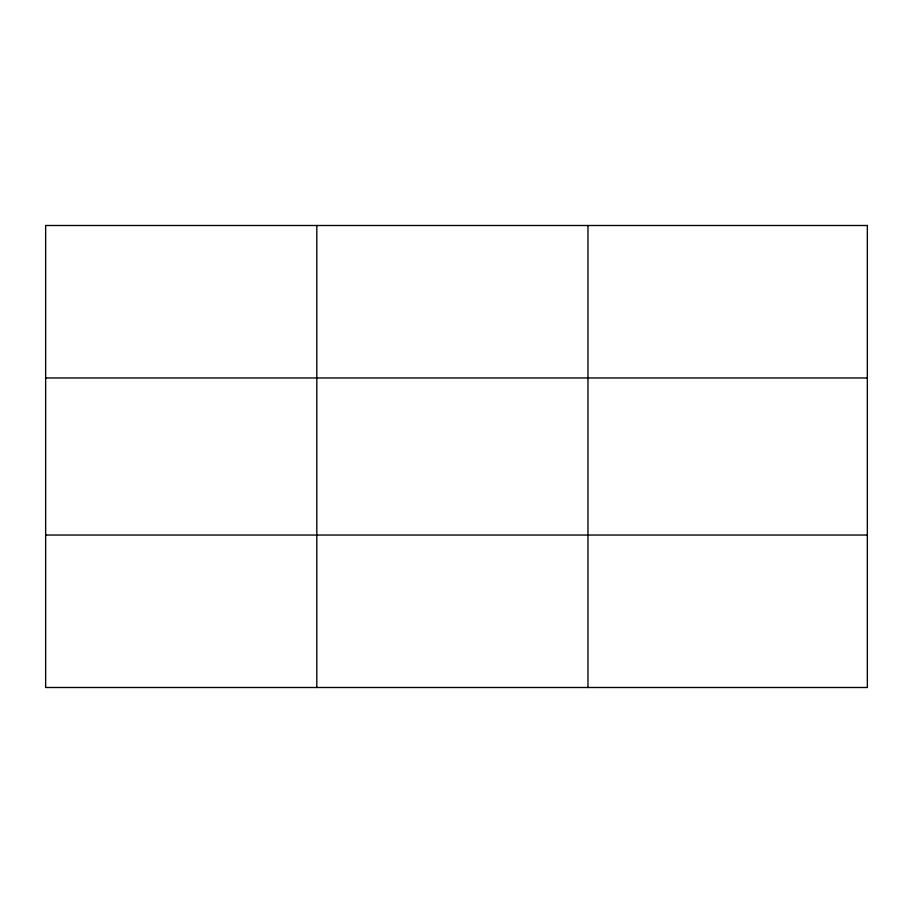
<?xml version="1.0" encoding="UTF-8"?>
<svg xmlns="http://www.w3.org/2000/svg" width="913" height="913" viewBox="0 0 913 913"><rect width="100%" height="100%" fill="white"/><g stroke="black" fill="none" stroke-linecap="round" stroke-linejoin="round"><path stroke-width="1.37" d="M316.811 687.5L316.811 225.5M587.972 687.5L587.972 225.5M45.65 377.959L867.35 377.959M45.65 535.041L867.35 535.041M867.35 225.5L867.35 687.5L45.65 687.5L45.65 225.5L867.35 225.5"/></g></svg>
